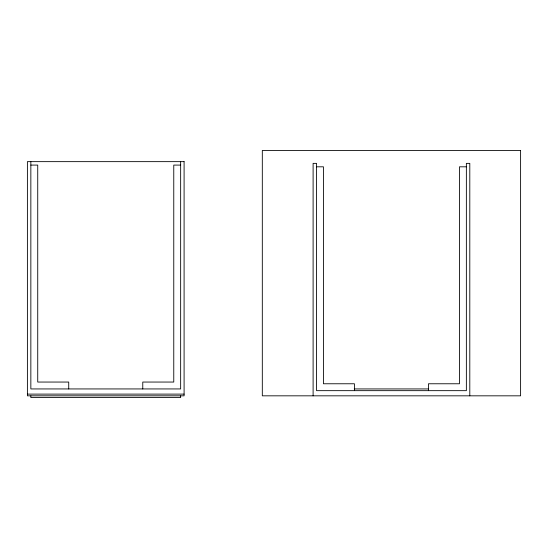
<?xml version="1.0" encoding="UTF-8"?>
<svg xmlns="http://www.w3.org/2000/svg" width="548" height="548" viewBox="0 0 548 548"><rect width="100%" height="100%" fill="white"/><g stroke="black" fill="none" stroke-linecap="round" stroke-linejoin="round"><path stroke-width="0.82" d="M30.846 165.085L37.73 165.085L37.73 382.052L68.726 382.052L68.726 388.936M180.648 165.085L173.764 165.085L173.764 382.052L142.768 382.052L142.768 388.936M316.552 166.811L323.436 166.811L323.436 383.771L354.433 383.771L354.433 390.662M466.362 166.811L459.471 166.811L459.471 383.771L428.474 383.771L428.474 390.662M354.22 388.936L428.687 388.936M27.4 394.108L184.094 394.108M469.8 395.827L469.8 163.366L466.362 163.366L466.362 390.662L316.552 390.662L316.552 163.366L313.107 163.366L313.107 395.827M180.648 161.646L180.648 388.936L30.846 388.936L30.846 161.646M180.648 395.827L180.648 397.547L30.846 397.547L30.846 395.827M520.6 150.453L262.314 150.453L262.314 395.827L520.6 395.827L520.6 150.453M184.094 161.646L27.4 161.646L27.4 395.827L184.094 395.827L184.094 161.646"/></g></svg>
